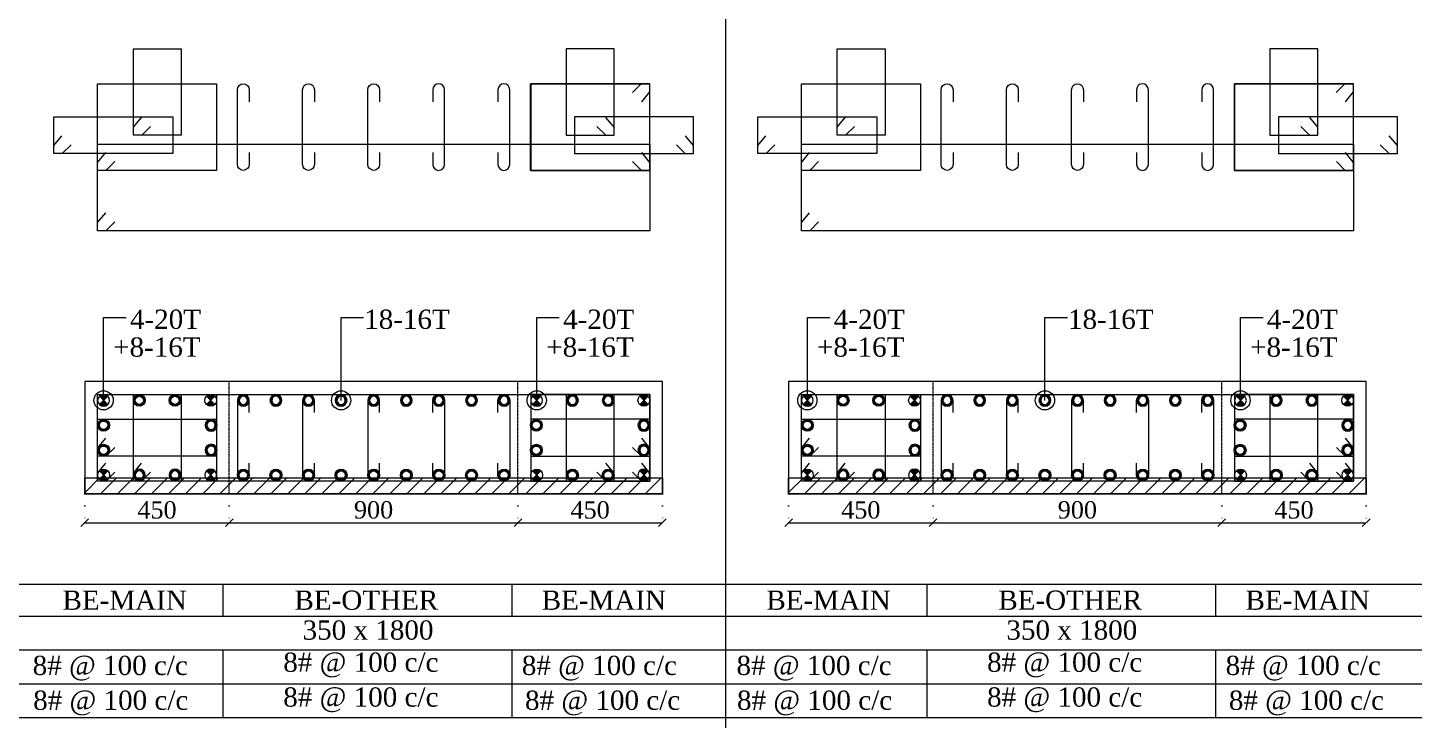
# Model space of a CAD drawing. Header units: millimetres. Extents: x 303 to 27724, y 300 to 68956.
# Drawn here: x 16775 to 21094, y 32741 to 34898 of the extents above; entities that cross this region are included whole.
import ezdxf

# ---------------------------------------------------------------- set-up
doc = ezdxf.new("R2010")
doc.units = ezdxf.units.MM
doc.linetypes.add('( Hidden )', pattern=[0.375, 0.25, -0.125])
doc.linetypes.add('DOT2', pattern=[0.125, 0, -0.125])
doc.layers.get('Defpoints').update_dxf_attribs({"lineweight": 0})
for name, color, linetype, lineweight in [('S-COL. STEEL DIA', 1, 'Continuous', 9), ('S-DIM FOOTING', 7, 'Continuous', 0), ('S-SECTION', 5, 'Continuous', 0), ('S-SECTION MARK', 7, 'Continuous', 0), ('S-SHEET', 7, 'Continuous', 0), ('S-STEEL', 1, 'Continuous', 9), ('S-STEEL-1', 1, 'Continuous', 0), ('S-STEEL-1 C.S.', 106, 'Continuous', 0), ('S-TEXT', 7, 'Continuous', 0), ('STRU.HATCH', 8, 'Continuous', 0)]:
    doc.layers.add(name, color=color, linetype=linetype, lineweight=lineweight)
doc.styles.add('AR', font='ARIALUNI.TTF', dxfattribs={"width": 0.8})
doc.styles.add('S-ROMANS', font='times.ttf')
doc.styles.add('TEXT', font='times.ttf')
doc.dimstyles.new('100', dxfattribs={"dimtxt": 180, "dimasz": 80, "dimexe": 0.18, "dimexo": 0.0625, "dimgap": 1, "dimtad": 1, "dimdec": 0, "dimzin": 0, "dimdsep": 46, "dimtxsty": 'AR', "dimblk": 'DOT', "dimcen": 0.09, "dimse1": 1, "dimse2": 1, "dimclrd": 50, "dimclrt": 256, "dimadec": 0, "dimazin": 0, "dimtfac": 1, "dimtdec": 0, "dimtix": 1, "dimtofl": 0, "dimtmove": 2, "dimatfit": 0, "dimfxl": 1, "dimtolj": 1, "dimtzin": 0, "dimlwd": -1, "dimarcsym": 0})
doc.dimstyles.new('SETU', dxfattribs={"dimtxt": 230, "dimasz": 0.2, "dimexe": 0.1, "dimexo": 0.1, "dimgap": 0.05, "dimtad": 1, "dimdec": 0, "dimzin": 0, "dimdsep": 46, "dimtxsty": 'TEXT', "dimblk": 'OBLIQUE', "dimcen": 0.09, "dimdle": 0.1, "dimclrd": 4, "dimclre": 256, "dimclrt": 256, "dimadec": 1, "dimazin": 0, "dimtfac": 1, "dimtdec": 0, "dimtix": 1, "dimtofl": 0, "dimtmove": 2, "dimatfit": 0, "dimfxl": 1, "dimtolj": 1, "dimtzin": 0, "dimlwd": -1, "dimlwe": -1, "dimarcsym": 1})

# ---------------------------------------------------------------- blocks, each defined once
blk = doc.blocks.new('*U18')
at = {"layer": 'S-COL. STEEL DIA'}
h = blk.add_hatch(color=256, dxfattribs=at)
h.dxf.hatch_style = 1
h.paths.add_polyline_path([(0, 0), (0, -18.5, 0.198912), (13, -13)])
h.paths.add_polyline_path([(0, 0), (-13, -13, 0.198912), (0, -18.5)])
h.paths.add_polyline_path([(0, 18.5, 0.198912), (-13, 13), (0, 0)])
h.paths.add_polyline_path([(13, 13, 0.198912), (0, 18.5), (0, 0)])
at = {"layer": 'S-COL. STEEL DIA', "lineweight": 5}
for p, q in [((-13, 13), (13, -13)), ((13, 13), (-13, -13))]:
    blk.add_line(p, q, dxfattribs=at)
blk.add_circle((0, 0), 18.5, dxfattribs=at)
blk = doc.blocks.new('*U4')
at = {"layer": 'S-COL. STEEL DIA'}
h = blk.add_hatch(color=256, dxfattribs=at)
h.dxf.hatch_style = 1
h.paths.add_polyline_path([(-18.5, 0, 1), (18.5, 0, 1)])
h.paths.add_polyline_path([(13, 0, -1), (-13, 0, -1)], flags=16)
at = {"layer": 'S-COL. STEEL DIA', "lineweight": 5}
for radius in [18.5, 13]:
    blk.add_circle((0, 0), radius, dxfattribs=at)
blk = doc.blocks.new('_Oblique')
at = {"color": 0, "linetype": 'ByBlock', "lineweight": -2}
blk.add_line((-0.5, -0.5), (0.5, 0.5), dxfattribs=at)
blk = doc.blocks.new('*D2178')
at = {"layer": 'Defpoints', "color": 0}
for p in [(16953.2, 33443.9), (17403.2, 33443.9), (17403.2, 33354)]:
    blk.add_point(p, dxfattribs=at)
at = {"layer": 'S-DIM FOOTING', "linetype": 'DOT2', "ltscale": 300}
for p, q in [((16953.2, 33443.8), (16953.2, 33353.9)), ((17403.2, 33443.8), (17403.2, 33353.9))]:
    blk.add_line(p, q, dxfattribs=at)
at = {"layer": 'S-DIM FOOTING', "ltscale": 300}
blk.add_line((16953.1, 33354), (17403.3, 33354), dxfattribs=at)
at = {"layer": 'S-DIM FOOTING', "linetype": 'ByBlock', "xscale": 24, "yscale": 24, "zscale": 24, "rotation": 180}
blk.add_blockref('_Oblique', (16953.2, 33354), dxfattribs=at)
at = {"layer": 'S-DIM FOOTING', "linetype": 'ByBlock', "xscale": 24, "yscale": 24, "zscale": 24}
blk.add_blockref('_Oblique', (17403.2, 33354), dxfattribs=at)
at = {"layer": 'S-DIM FOOTING', "insert": (17178.2, 33393.5), "char_height": 54, "attachment_point": 5, "style": 'TEXT'}
blk.add_mtext('\\A1;450', dxfattribs=at)
blk = doc.blocks.new('*D2179')
at = {"layer": 'Defpoints', "color": 0}
for p in [(17403.2, 33443.9), (18303.2, 33443.9), (18303.2, 33354)]:
    blk.add_point(p, dxfattribs=at)
at = {"layer": 'S-DIM FOOTING', "linetype": 'DOT2', "ltscale": 300}
for p, q in [((17403.2, 33443.8), (17403.2, 33353.9)), ((18303.2, 33443.8), (18303.2, 33353.9))]:
    blk.add_line(p, q, dxfattribs=at)
at = {"layer": 'S-DIM FOOTING', "ltscale": 300}
blk.add_line((17403.1, 33354), (18303.3, 33354), dxfattribs=at)
at = {"layer": 'S-DIM FOOTING', "linetype": 'ByBlock', "xscale": 24, "yscale": 24, "zscale": 24, "rotation": 180}
blk.add_blockref('_Oblique', (17403.2, 33354), dxfattribs=at)
at = {"layer": 'S-DIM FOOTING', "linetype": 'ByBlock', "xscale": 24, "yscale": 24, "zscale": 24}
blk.add_blockref('_Oblique', (18303.2, 33354), dxfattribs=at)
at = {"layer": 'S-DIM FOOTING', "insert": (17853.2, 33393.6), "char_height": 54, "attachment_point": 5, "style": 'TEXT'}
blk.add_mtext('\\A1;900', dxfattribs=at)
blk = doc.blocks.new('*D2180')
at = {"layer": 'Defpoints', "color": 0}
for p in [(18303.2, 33443.9), (18753.2, 33443.9), (18753.2, 33354)]:
    blk.add_point(p, dxfattribs=at)
at = {"layer": 'S-DIM FOOTING', "linetype": 'DOT2', "ltscale": 300}
for p, q in [((18303.2, 33443.8), (18303.2, 33353.9)), ((18753.2, 33443.8), (18753.2, 33353.9))]:
    blk.add_line(p, q, dxfattribs=at)
at = {"layer": 'S-DIM FOOTING', "ltscale": 300}
blk.add_line((18303.1, 33354), (18753.3, 33354), dxfattribs=at)
at = {"layer": 'S-DIM FOOTING', "linetype": 'ByBlock', "xscale": 24, "yscale": 24, "zscale": 24, "rotation": 180}
blk.add_blockref('_Oblique', (18303.2, 33354), dxfattribs=at)
at = {"layer": 'S-DIM FOOTING', "linetype": 'ByBlock', "xscale": 24, "yscale": 24, "zscale": 24}
blk.add_blockref('_Oblique', (18753.2, 33354), dxfattribs=at)
at = {"layer": 'S-DIM FOOTING', "insert": (18528.2, 33393.5), "char_height": 54, "attachment_point": 5, "style": 'TEXT'}
blk.add_mtext('\\A1;450', dxfattribs=at)
blk = doc.blocks.new('_Dot')
at = {"linetype": 'ByBlock', "lineweight": -2}
blk.add_line((-0.5, 0), (-1, 0), dxfattribs=at)
at = {"linetype": 'ByBlock', "const_width": 0.5}
blk.add_lwpolyline([(-0.25, 0, 1), (0.25, 0, 1)], format="xyb", close=True, dxfattribs=at)
blk = doc.blocks.new('*D2229')
at = {"layer": 'Defpoints', "color": 0}
for p in [(19146.8, 33443.9), (19596.8, 33443.9), (19596.8, 33354)]:
    blk.add_point(p, dxfattribs=at)
at = {"layer": 'S-DIM FOOTING', "linetype": 'DOT2', "ltscale": 300}
for p, q in [((19146.8, 33443.8), (19146.8, 33353.9)), ((19596.8, 33443.8), (19596.8, 33353.9))]:
    blk.add_line(p, q, dxfattribs=at)
at = {"layer": 'S-DIM FOOTING', "ltscale": 300}
blk.add_line((19146.7, 33354), (19596.9, 33354), dxfattribs=at)
at = {"layer": 'S-DIM FOOTING', "linetype": 'ByBlock', "xscale": 24, "yscale": 24, "zscale": 24, "rotation": 180}
blk.add_blockref('_Oblique', (19146.8, 33354), dxfattribs=at)
at = {"layer": 'S-DIM FOOTING', "linetype": 'ByBlock', "xscale": 24, "yscale": 24, "zscale": 24}
blk.add_blockref('_Oblique', (19596.8, 33354), dxfattribs=at)
at = {"layer": 'S-DIM FOOTING', "insert": (19371.8, 33393.5), "char_height": 54, "attachment_point": 5, "style": 'TEXT'}
blk.add_mtext('\\A1;450', dxfattribs=at)
blk = doc.blocks.new('*D2230')
at = {"layer": 'Defpoints', "color": 0}
for p in [(19596.8, 33443.9), (20496.8, 33443.9), (20496.8, 33354)]:
    blk.add_point(p, dxfattribs=at)
at = {"layer": 'S-DIM FOOTING', "linetype": 'DOT2', "ltscale": 300}
for p, q in [((19596.8, 33443.8), (19596.8, 33353.9)), ((20496.8, 33443.8), (20496.8, 33353.9))]:
    blk.add_line(p, q, dxfattribs=at)
at = {"layer": 'S-DIM FOOTING', "ltscale": 300}
blk.add_line((19596.7, 33354), (20496.9, 33354), dxfattribs=at)
at = {"layer": 'S-DIM FOOTING', "linetype": 'ByBlock', "xscale": 24, "yscale": 24, "zscale": 24, "rotation": 180}
blk.add_blockref('_Oblique', (19596.8, 33354), dxfattribs=at)
at = {"layer": 'S-DIM FOOTING', "linetype": 'ByBlock', "xscale": 24, "yscale": 24, "zscale": 24}
blk.add_blockref('_Oblique', (20496.8, 33354), dxfattribs=at)
at = {"layer": 'S-DIM FOOTING', "insert": (20046.8, 33393.6), "char_height": 54, "attachment_point": 5, "style": 'TEXT'}
blk.add_mtext('\\A1;900', dxfattribs=at)
blk = doc.blocks.new('*D2231')
at = {"layer": 'Defpoints', "color": 0}
for p in [(20496.8, 33443.9), (20946.8, 33443.9), (20946.8, 33354)]:
    blk.add_point(p, dxfattribs=at)
at = {"layer": 'S-DIM FOOTING', "linetype": 'DOT2', "ltscale": 300}
for p, q in [((20496.8, 33443.8), (20496.8, 33353.9)), ((20946.8, 33443.8), (20946.8, 33353.9))]:
    blk.add_line(p, q, dxfattribs=at)
at = {"layer": 'S-DIM FOOTING', "ltscale": 300}
blk.add_line((20496.7, 33354), (20946.9, 33354), dxfattribs=at)
at = {"layer": 'S-DIM FOOTING', "linetype": 'ByBlock', "xscale": 24, "yscale": 24, "zscale": 24, "rotation": 180}
blk.add_blockref('_Oblique', (20496.8, 33354), dxfattribs=at)
at = {"layer": 'S-DIM FOOTING', "linetype": 'ByBlock', "xscale": 24, "yscale": 24, "zscale": 24}
blk.add_blockref('_Oblique', (20946.8, 33354), dxfattribs=at)
at = {"layer": 'S-DIM FOOTING', "insert": (20721.8, 33393.5), "char_height": 54, "attachment_point": 5, "style": 'TEXT'}
blk.add_mtext('\\A1;450', dxfattribs=at)

msp = doc.modelspace()

# ---------------------------------------------------------------- hatches: boundary and pattern name
at = {"layer": 'STRU.HATCH'}
h = msp.add_hatch(dxfattribs=at)
h.set_pattern_fill('ANSI31', color=256, scale=300)
h.set_pattern_definition([(45, (-1814659.518, -590815.696), (-26.5165043, 26.5165043), [])])
h.paths.add_polyline_path([(16953.2, 33493.5), (18753.2, 33493.4), (18753.2, 33443.5), (16953.2, 33443.7)])
h = msp.add_hatch(dxfattribs=at)
h.set_pattern_fill('ANSI31', color=256, scale=300)
h.set_pattern_definition([(45, (-1812465.953, -590815.696), (-26.5165043, 26.5165043), [])])
h.paths.add_polyline_path([(19146.8, 33493.5), (20946.8, 33493.4), (20946.8, 33443.5), (19146.8, 33443.7)])

# ---------------------------------------------------------------- linework, layer by layer
at = {"layer": 'S-SECTION', "elevation": 8.9}
for points in [[(18753.2, 33443.9), (18753.2, 33793.9), (16953.2, 33793.9), (16953.2, 33443.9)], [(20946.8, 33443.9), (20946.8, 33793.9), (19146.8, 33793.9), (19146.8, 33443.9)]]:
    msp.add_lwpolyline(points, close=True, dxfattribs=at)
at = {"layer": 'S-SHEET'}
for p, q in [((18949.8, 68956, 2.2), (18949.8, 299.8, 2.7)), ((303, 33162.3, 7.4), (27724.1, 33162.3, 7.4)), ((17383.7, 33162.1, 1.7), (17383.7, 33062.6, 1.7)), ((18283.7, 33162.1, 1.7), (18283.7, 33062.6, 1.7)), ((19577.2, 33162.1, 3.2), (19577.2, 33062.6, 3.2)), ((20477.2, 33162.1, 3.2), (20477.2, 33062.6, 3.2)), ((303, 33062.8, -0.7), (27724.1, 33062.8, -0.7)), ((303, 32957.5, -0.7), (27724.1, 32957.5, -0.7)), ((303, 32957.5, -0.7), (27724.1, 32957.5, -0.7)), ((17383.7, 32957.4, 1.7), (17383.7, 32746.1, 1.7)), ((18283.7, 32957.4, 1.7), (18283.7, 32746.1, 1.7)), ((19577.2, 32957.4, 3.2), (19577.2, 32746.1, 3.2)), ((20477.2, 32957.4, 3.2), (20477.2, 32746.1, 3.2)), ((303, 32851.7, -0.7), (27724.1, 32851.7, -0.7)), ((303, 32746.2, -0.7), (27724.1, 32746.2, -0.7))]:
    msp.add_line(p, q, dxfattribs=at)
at = {"layer": 'S-STEEL', "color": 3}
for points, elevation in [([(17465.6, 34508.9), (17465.6, 34471.2, -1), (17428.7, 34471.2), (17428.7, 34704.2, -1), (17465.6, 34704.2), (17465.6, 34667)], 20.2), ([(17668.8, 34508.9), (17668.8, 34471.2, -1), (17631.9, 34471.2), (17631.9, 34704.2, -1), (17668.8, 34704.2), (17668.8, 34667)], 20.2), ([(17872.1, 34508.9), (17872.1, 34471.2, -1), (17835.2, 34471.2), (17835.2, 34704.2, -1), (17872.1, 34704.2), (17872.1, 34667)], 20.2), ([(18037.6, 34508.9), (18037.6, 34471.2, 1), (18074.5, 34471.2), (18074.5, 34704.2, 1), (18037.6, 34704.2), (18037.6, 34667)], 20.2), ([(18240.8, 34508.9), (18240.8, 34471.2, 1), (18277.7, 34471.2), (18277.7, 34704.2, 1), (18240.8, 34704.2), (18240.8, 34667)], 20.2), ([(19659.2, 34508.9), (19659.2, 34471.2, -1), (19622.3, 34471.2), (19622.3, 34704.2, -1), (19659.2, 34704.2), (19659.2, 34667)], 17.1), ([(19862.4, 34508.9), (19862.4, 34471.2, -1), (19825.5, 34471.2), (19825.5, 34704.2, -1), (19862.4, 34704.2), (19862.4, 34667)], 17.1), ([(20065.6, 34508.9), (20065.6, 34471.2, -1), (20028.7, 34471.2), (20028.7, 34704.2, -1), (20065.6, 34704.2), (20065.6, 34667)], 17.1), ([(20231.2, 34508.9), (20231.2, 34471.2, 1), (20268.1, 34471.2), (20268.1, 34704.2, 1), (20231.2, 34704.2), (20231.2, 34667)], 17.1), ([(20434.4, 34508.9), (20434.4, 34471.2, 1), (20471.3, 34471.2), (20471.3, 34704.2, 1), (20434.4, 34704.2), (20434.4, 34667)], 17.1), ([(17465.6, 33697.7), (17465.6, 33735.5, 1), (17428.7, 33735.5), (17428.7, 33502.4, 1), (17465.6, 33502.4), (17465.6, 33539.6)], 8.9), ([(17668.8, 33697.7), (17668.8, 33735.5, 1), (17631.9, 33735.5), (17631.9, 33502.4, 1), (17668.8, 33502.4), (17668.8, 33539.6)], 8.9), ([(17872.1, 33697.7), (17872.1, 33735.5, 1), (17835.2, 33735.5), (17835.2, 33502.4, 1), (17872.1, 33502.4), (17872.1, 33539.6)], 8.9), ([(18037.6, 33697.7), (18037.6, 33735.5, -1), (18074.5, 33735.5), (18074.5, 33502.4, -1), (18037.6, 33502.4), (18037.6, 33539.6)], 8.9), ([(18240.8, 33697.7), (18240.8, 33735.5, -1), (18277.7, 33735.5), (18277.7, 33502.4, -1), (18240.8, 33502.4), (18240.8, 33539.6)], 8.9), ([(19659.2, 33697.7), (19659.2, 33735.5, 1), (19622.3, 33735.5), (19622.3, 33502.4, 1), (19659.2, 33502.4), (19659.2, 33539.6)], 8.9), ([(19862.4, 33697.7), (19862.4, 33735.5, 1), (19825.5, 33735.5), (19825.5, 33502.4, 1), (19862.4, 33502.4), (19862.4, 33539.6)], 8.9), ([(20065.6, 33697.7), (20065.6, 33735.5, 1), (20028.7, 33735.5), (20028.7, 33502.4, 1), (20065.6, 33502.4), (20065.6, 33539.6)], 8.9), ([(20231.2, 33697.7), (20231.2, 33735.5, -1), (20268.1, 33735.5), (20268.1, 33502.4, -1), (20231.2, 33502.4), (20231.2, 33539.6)], 8.9), ([(20434.4, 33697.7), (20434.4, 33735.5, -1), (20471.3, 33735.5), (20471.3, 33502.4, -1), (20434.4, 33502.4), (20434.4, 33539.6)], 8.9)]:
    msp.add_lwpolyline(points, format="xyb", dxfattribs=dict(at, elevation=elevation))
at = {"layer": 'S-STEEL', "color": 1}
for points, elevation in [([(18659.7, 34695.5), (18687.2, 34722.8), (18713.2, 34722.8), (18713.2, 34452.8), (18342.4, 34452.8), (18342.4, 34722.8), (18713.2, 34722.8), (18713.2, 34697.7), (18688, 34666.9)], 20.2), ([(20853.2, 34695.5), (20880.8, 34722.8), (20906.8, 34722.8), (20906.8, 34452.8), (20536, 34452.8), (20536, 34722.8), (20906.8, 34722.8), (20906.8, 34697.7), (20881.6, 34666.9)], 17.1), ([(17046.8, 34292), (17019.2, 34264.7), (16993.2, 34264.7), (16993.2, 34534.7), (18714, 34534.7), (18714, 34264.7), (16993.2, 34264.7), (16993.2, 34289.7), (17018.4, 34320.6)], 20.2), ([(19240.3, 34292), (19212.8, 34264.7), (19186.8, 34264.7), (19186.8, 34534.7), (20907.6, 34534.7), (20907.6, 34264.7), (19186.8, 34264.7), (19186.8, 34289.7), (19212, 34320.6)], 17.1), ([(17046.8, 33511.2), (17019.2, 33483.9), (16993.2, 33483.9), (16993.2, 33753.9), (18714, 33753.9), (18714, 33483.9), (16993.2, 33483.9), (16993.2, 33508.9), (17018.4, 33539.8)], 8.9), ([(19240.3, 33511.2), (19212.8, 33483.9), (19186.8, 33483.9), (19186.8, 33753.9), (20907.6, 33753.9), (20907.6, 33483.9), (19186.8, 33483.9), (19186.8, 33508.9), (19212, 33539.8)], 8.9)]:
    msp.add_lwpolyline(points, dxfattribs=dict(at, elevation=elevation))
at = {"layer": 'S-STEEL-1', "color": 41}
for points, elevation in [([(17158.1, 34589.5), (17130.5, 34562.2), (17104.5, 34562.2), (17104.5, 34832.2), (17253.9, 34832.2), (17253.9, 34562.2), (17104.5, 34562.2), (17104.5, 34587.2), (17129.7, 34618.1)], 20.2), ([(18549.2, 34589.5), (18576.7, 34562.2), (18602.7, 34562.2), (18602.7, 34832.2), (18453.3, 34832.2), (18453.3, 34562.2), (18602.7, 34562.2), (18602.7, 34587.2), (18577.5, 34618.1)], 20.2), ([(19351.6, 34589.5), (19324.1, 34562.2), (19298.1, 34562.2), (19298.1, 34832.2), (19447.5, 34832.2), (19447.5, 34562.2), (19298.1, 34562.2), (19298.1, 34587.2), (19323.3, 34618.1)], 17.1), ([(20742.7, 34589.5), (20770.3, 34562.2), (20796.3, 34562.2), (20796.3, 34832.2), (20646.9, 34832.2), (20646.9, 34562.2), (20796.3, 34562.2), (20796.3, 34587.2), (20771.1, 34618.1)], 17.1), ([(16910.4, 34532.2), (16882.8, 34504.9), (16856.8, 34504.9), (16856.8, 34619.9), (17227.6, 34619.9), (17227.6, 34504.9), (16856.8, 34504.9), (16856.8, 34529.9), (16882, 34560.8)], 20.2), ([(18796.9, 34532.2), (18824.4, 34504.9), (18850.4, 34504.9), (18850.4, 34619.9), (18479.6, 34619.9), (18479.6, 34504.9), (18850.4, 34504.9), (18850.4, 34529.9), (18825.2, 34560.8)], 20.2), ([(19103.9, 34532.2), (19076.4, 34504.9), (19050.4, 34504.9), (19050.4, 34619.9), (19421.2, 34619.9), (19421.2, 34504.9), (19050.4, 34504.9), (19050.4, 34529.9), (19075.6, 34560.8)], 17.1), ([(20990.4, 34532.2), (21018, 34504.9), (21044, 34504.9), (21044, 34619.9), (20673.2, 34619.9), (20673.2, 34504.9), (21044, 34504.9), (21044, 34529.9), (21018.8, 34560.8)], 17.1), ([(17158.1, 33511.2), (17130.5, 33483.9), (17104.5, 33483.9), (17104.5, 33753.9), (17253.9, 33753.9), (17253.9, 33483.9), (17104.5, 33483.9), (17104.5, 33508.9), (17129.7, 33539.8)], 8.9), ([(18549.2, 33511.2), (18576.7, 33483.9), (18602.7, 33483.9), (18602.7, 33753.9), (18453.3, 33753.9), (18453.3, 33483.9), (18602.7, 33483.9), (18602.7, 33508.9), (18577.5, 33539.8)], 8.9), ([(19351.6, 33511.2), (19324.1, 33483.9), (19298.1, 33483.9), (19298.1, 33753.9), (19447.5, 33753.9), (19447.5, 33483.9), (19298.1, 33483.9), (19298.1, 33508.9), (19323.3, 33539.8)], 8.9), ([(20742.7, 33511.2), (20770.3, 33483.9), (20796.3, 33483.9), (20796.3, 33753.9), (20646.9, 33753.9), (20646.9, 33483.9), (20796.3, 33483.9), (20796.3, 33508.9), (20771.1, 33539.8)], 8.9), ([(17046.8, 33588.9), (17019.2, 33561.6), (16993.2, 33561.6), (16993.2, 33676.7), (17364, 33676.7), (17364, 33561.6), (16993.2, 33561.6), (16993.2, 33586.6), (17018.4, 33617.5)], 8.9), ([(18660.5, 33588.9), (18688, 33561.6), (18714, 33561.6), (18714, 33676.7), (18343.2, 33676.7), (18343.2, 33561.6), (18714, 33561.6), (18714, 33586.6), (18688.8, 33617.5)], 8.9), ([(19240.3, 33588.9), (19212.8, 33561.6), (19186.8, 33561.6), (19186.8, 33676.7), (19557.6, 33676.7), (19557.6, 33561.6), (19186.8, 33561.6), (19186.8, 33586.6), (19212, 33617.5)], 8.9), ([(20854, 33588.9), (20881.6, 33561.6), (20907.6, 33561.6), (20907.6, 33676.7), (20536.8, 33676.7), (20536.8, 33561.6), (20907.6, 33561.6), (20907.6, 33586.6), (20882.4, 33617.5)], 8.9)]:
    msp.add_lwpolyline(points, dxfattribs=dict(at, elevation=elevation))
at = {"layer": 'S-STEEL-1', "color": 6}
for points, elevation in [([(17046.8, 34480.1), (17019.2, 34452.8), (16993.2, 34452.8), (16993.2, 34722.8), (17364, 34722.8), (17364, 34452.8), (16993.2, 34452.8), (16993.2, 34477.8), (17018.4, 34508.7)], 20.2), ([(18660.5, 34480.1), (18688, 34452.8), (18714, 34452.8), (18714, 34722.8), (18343.2, 34722.8), (18343.2, 34452.8), (18714, 34452.8), (18714, 34477.8), (18688.8, 34508.7)], 20.2), ([(19240.3, 34480.1), (19212.8, 34452.8), (19186.8, 34452.8), (19186.8, 34722.8), (19557.6, 34722.8), (19557.6, 34452.8), (19186.8, 34452.8), (19186.8, 34477.8), (19212, 34508.7)], 17.1), ([(20854, 34480.1), (20881.6, 34452.8), (20907.6, 34452.8), (20907.6, 34722.8), (20536.8, 34722.8), (20536.8, 34452.8), (20907.6, 34452.8), (20907.6, 34477.8), (20882.4, 34508.7)], 17.1), ([(17046.8, 33511.2), (17019.2, 33483.9), (16993.2, 33483.9), (16993.2, 33753.9), (17364, 33753.9), (17364, 33483.9), (16993.2, 33483.9), (16993.2, 33508.9), (17018.4, 33539.8)], 8.9), ([(18660.5, 33511.2), (18688, 33483.9), (18714, 33483.9), (18714, 33753.9), (18343.2, 33753.9), (18343.2, 33483.9), (18714, 33483.9), (18714, 33508.9), (18688.8, 33539.8)], 8.9), ([(19240.3, 33511.2), (19212.8, 33483.9), (19186.8, 33483.9), (19186.8, 33753.9), (19557.6, 33753.9), (19557.6, 33483.9), (19186.8, 33483.9), (19186.8, 33508.9), (19212, 33539.8)], 8.9), ([(20854, 33511.2), (20881.6, 33483.9), (20907.6, 33483.9), (20907.6, 33753.9), (20536.8, 33753.9), (20536.8, 33483.9), (20907.6, 33483.9), (20907.6, 33508.9), (20882.4, 33539.8)], 8.9)]:
    msp.add_lwpolyline(points, dxfattribs=dict(at, elevation=elevation))
at = {"layer": 'S-STEEL-1 C.S.', "color": 8, "linetype": '( Hidden )'}
for p, q in [((17403.2, 33443.9, 8.9), (17403.2, 33793.9, 8.9)), ((18303.2, 33443.9, 8.9), (18303.2, 33793.9, 8.9)), ((19596.8, 33443.9, 8.9), (19596.8, 33793.9, 8.9)), ((20496.8, 33443.9, 8.9), (20496.8, 33793.9, 8.9))]:
    msp.add_line(p, q, dxfattribs=at)
at = {"layer": 'STRU.HATCH', "elevation": 8.5}
for points in [[(16953.2, 33493.5), (18753.2, 33493.4), (18753.2, 33443.5), (16953.2, 33443.7)], [(19146.8, 33493.5), (20946.8, 33493.4), (20946.8, 33443.5), (19146.8, 33443.7)]]:
    msp.add_lwpolyline(points, close=True, dxfattribs=at)

# ---------------------------------------------------------------- block references
at = {"layer": 'S-COL. STEEL DIA', "xscale": -1, "rotation": 180}
for name, p in [('*U18', (17011.7, 33735.5, 8.9)), ('*U4', (17447.2, 33735.5, 8.9)), ('*U4', (17548.8, 33735.5, 8.9)), ('*U4', (17650.4, 33735.5, 8.9)), ('*U4', (17752, 33735.5, 8.9)), ('*U4', (17853.6, 33735.5, 8.9)), ('*U4', (17955.2, 33735.5, 8.9)), ('*U4', (18056.8, 33735.5, 8.9)), ('*U4', (18158.4, 33735.5, 8.9)), ('*U4', (18260.1, 33735.5, 8.9)), ('*U18', (18361.7, 33735.5, 8.9)), ('*U4', (18473, 33735.5, 8.9)), ('*U4', (18584.3, 33735.5, 8.9)), ('*U18', (19205.2, 33735.5, 8.9)), ('*U4', (19640.7, 33735.5, 8.9)), ('*U4', (19742.3, 33735.5, 8.9)), ('*U4', (19844, 33735.5, 8.9)), ('*U4', (19945.6, 33735.5, 8.9)), ('*U4', (20047.2, 33735.5, 8.9)), ('*U4', (20148.8, 33735.5, 8.9)), ('*U4', (20250.4, 33735.5, 8.9)), ('*U4', (20352, 33735.5, 8.9)), ('*U4', (20453.6, 33735.5, 8.9)), ('*U18', (20555.2, 33735.5, 8.9)), ('*U4', (20666.5, 33735.5, 8.9)), ('*U4', (20777.8, 33735.5, 8.9))]:
    msp.add_blockref(name, p, dxfattribs=at)
at = {"layer": 'S-COL. STEEL DIA', "rotation": 180}
for name, p in [('*U4', (17123, 33735.5, 8.9)), ('*U4', (17234.3, 33735.5, 8.9)), ('*U18', (17345.6, 33735.5, 8.9)), ('*U18', (18695.6, 33735.5, 8.9)), ('*U4', (19316.5, 33735.5, 8.9)), ('*U4', (19427.8, 33735.5, 8.9)), ('*U18', (19539.1, 33735.5, 8.9)), ('*U18', (20889.1, 33735.5, 8.9))]:
    msp.add_blockref(name, p, dxfattribs=at)
at = {"layer": 'S-COL. STEEL DIA'}
for name, p in [('*U4', (17011.7, 33657.8, 8.9)), ('*U4', (18360.5, 33657.8, 8.9)), ('*U4', (19205.2, 33657.8, 8.9)), ('*U4', (20554, 33657.8, 8.9)), ('*U4', (17011.7, 33580.1, 8.9)), ('*U4', (18360.5, 33580.1, 8.9)), ('*U4', (19205.2, 33580.1, 8.9)), ('*U4', (20554, 33580.1, 8.9)), ('*U18', (17011.7, 33502.4, 8.9)), ('*U4', (17447.2, 33502.4, 8.9)), ('*U4', (17548.8, 33502.4, 8.9)), ('*U4', (17650.4, 33502.4, 8.9)), ('*U4', (17752, 33502.4, 8.9)), ('*U4', (17853.6, 33502.4, 8.9)), ('*U4', (17955.2, 33502.4, 8.9)), ('*U4', (18056.8, 33502.4, 8.9)), ('*U4', (18158.4, 33502.4, 8.9)), ('*U4', (18260.1, 33502.4, 8.9)), ('*U18', (18361.7, 33502.4, 8.9)), ('*U4', (18473, 33502.4, 8.9)), ('*U4', (18584.3, 33502.4, 8.9)), ('*U18', (19205.2, 33502.4, 8.9)), ('*U4', (19640.7, 33502.4, 8.9)), ('*U4', (19742.3, 33502.4, 8.9)), ('*U4', (19844, 33502.4, 8.9)), ('*U4', (19945.6, 33502.4, 8.9)), ('*U4', (20047.2, 33502.4, 8.9)), ('*U4', (20148.8, 33502.4, 8.9)), ('*U4', (20250.4, 33502.4, 8.9)), ('*U4', (20352, 33502.4, 8.9)), ('*U4', (20453.6, 33502.4, 8.9)), ('*U18', (20555.2, 33502.4, 8.9)), ('*U4', (20666.5, 33502.4, 8.9)), ('*U4', (20777.8, 33502.4, 8.9))]:
    msp.add_blockref(name, p, dxfattribs=at)
at = {"layer": 'S-COL. STEEL DIA', "xscale": -1}
for name, p in [('*U4', (17346.8, 33657.8, 8.9)), ('*U4', (18695.6, 33657.8, 8.9)), ('*U4', (19540.3, 33657.8, 8.9)), ('*U4', (20889.1, 33657.8, 8.9)), ('*U4', (17346.8, 33580.1, 8.9)), ('*U4', (18695.6, 33580.1, 8.9)), ('*U4', (19540.3, 33580.1, 8.9)), ('*U4', (20889.1, 33580.1, 8.9)), ('*U4', (17123, 33502.4, 8.9)), ('*U4', (17234.3, 33502.4, 8.9)), ('*U18', (17345.6, 33502.4, 8.9)), ('*U18', (18695.6, 33502.4, 8.9)), ('*U4', (19316.5, 33502.4, 8.9)), ('*U4', (19427.8, 33502.4, 8.9)), ('*U18', (19539.1, 33502.4, 8.9)), ('*U18', (20889.1, 33502.4, 8.9))]:
    msp.add_blockref(name, p, dxfattribs=at)

# ---------------------------------------------------------------- texts
at = {"layer": 'S-TEXT', "color": 7, "style": 'TEXT'}
for s, p in [('4-20T', (17093.9, 33958.4, 8.9)), ('18-16T', (17823.9, 33958.4, 8.9)), ('4-20T', (18443.9, 33958.4, 8.9)), ('4-20T', (19287.4, 33958.4, 8.9)), ('18-16T', (20017.4, 33958.4, 8.9)), ('4-20T', (20637.4, 33958.4, 8.9)), ('+8-16T', (17041.5, 33871.6, 8.9)), ('+8-16T', (18391.5, 33871.6, 8.9)), ('+8-16T', (19235.1, 33871.6, 8.9)), ('+8-16T', (20585.1, 33871.6, 8.9))]:
    msp.add_text(s, height=60, dxfattribs=at).set_placement(p)
at = {"layer": 'S-TEXT', "style": 'S-ROMANS'}
for s, p in [('BE-MAIN ', (16883.7, 33082.3, 1.7)), ('BE-OTHER', (17606.7, 33082.3, 1.7)), ('BE-MAIN ', (18377.2, 33082.3, 1.7)), ('BE-MAIN ', (19077.3, 33082.3, 3.2)), ('BE-OTHER', (19800.3, 33082.3, 3.2)), ('BE-MAIN ', (20570.8, 33082.3, 3.2)), ('350 x 1800', (17632, 32989.1, 1.7)), ('350 x 1800', (19825.5, 32989.1, 3.2)), ('8# @ 100 c/c', (17571.7, 32888.8, 1.7)), ('8# @ 100 c/c', (19765.3, 32888.8, 3.2)), ('8# @ 100 c/c', (16790.7, 32878.8, 1.7)), ('8# @ 100 c/c', (18315.2, 32878.8, 1.7)), ('8# @ 100 c/c', (18984.3, 32878.8, 3.2)), ('8# @ 100 c/c', (20508.8, 32878.8, 3.2)), ('8# @ 100 c/c', (16792.2, 32770.2, 1.7)), ('8# @ 100 c/c', (17571.7, 32780.2, 1.7)), ('8# @ 100 c/c', (18325.2, 32770.2, 1.7)), ('8# @ 100 c/c', (18985.8, 32770.2, 3.2)), ('8# @ 100 c/c', (19765.3, 32780.2, 3.2)), ('8# @ 100 c/c', (20518.8, 32770.2, 3.2))]:
    msp.add_text(s, height=60, dxfattribs=at).set_placement(p)

# ---------------------------------------------------------------- dimensions: what is measured, and where the dimension line sits
at = {"layer": 'S-DIM FOOTING', "ltscale": 300}
for base, p1, p2, picture, middle in [((17403.2, 33354, 8.5), (16953.2, 33443.9, 8.9), (17403.2, 33443.9, 8.9), '*D2178', (17178.2, 33393.5, 8.5)), ((18303.2, 33354, 8.5), (17403.2, 33443.9, 8.9), (18303.2, 33443.9, 8.9), '*D2179', (17853.2, 33393.6, 8.5)), ((18753.2, 33354, 8.5), (18303.2, 33443.9, 8.9), (18753.2, 33443.9, 8.9), '*D2180', (18528.2, 33393.5, 8.5)), ((19596.8, 33354, 8.5), (19146.8, 33443.9, 8.9), (19596.8, 33443.9, 8.9), '*D2229', (19371.8, 33393.5, 8.5)), ((20496.8, 33354, 8.5), (19596.8, 33443.9, 8.9), (20496.8, 33443.9, 8.9), '*D2230', (20046.8, 33393.6, 8.5)), ((20946.8, 33354, 8.5), (20496.8, 33443.9, 8.9), (20946.8, 33443.9, 8.9), '*D2231', (20721.8, 33393.5, 8.5))]:
    dim = msp.add_linear_dim(base=base, p1=p1, p2=p2, angle=180, dimstyle='SETU', override={"dimscale": 1.2, "dimtxt": 45, "dimasz": 20, "dimgap": 10, "dimblk1": 'Oblique', "dimblk2": 'Oblique', "dimsah": 1, "dimclrd": 256, "dimarcsym": 1}, dxfattribs=at)
    dim.commit()
    dim.dimension.update_dxf_attribs({"geometry": picture, "text_midpoint": middle})

# ---------------------------------------------------------------- leaders
at = {"layer": 'S-SECTION MARK'}
for points in [[(17011.7, 33735.5, 8.9), (17011.7, 33994.2, 8.9), (17081.9, 33994.2, 8.9)], [(17752, 33735.5, 8.9), (17752, 33994.2, 8.9), (17822.3, 33994.2, 8.9)], [(18361.7, 33735.5, 8.9), (18361.7, 33994.2, 8.9), (18431.9, 33994.2, 8.9)], [(19205.2, 33735.5, 8.9), (19205.2, 33994.2, 8.9), (19275.5, 33994.2, 8.9)], [(19945.6, 33735.5, 8.9), (19945.6, 33994.2, 8.9), (20015.8, 33994.2, 8.9)], [(20555.2, 33735.5, 8.9), (20555.2, 33994.2, 8.9), (20625.5, 33994.2, 8.9)]]:
    msp.add_leader(points, dimstyle='100', override={"dimasz": 60, "dimtad": 0, "dimclrd": 256, "dimldrblk": 'DotBlank', "dimfxl": 50, "dimfxlon": 1, "dimarcsym": 1}, dxfattribs=at)

doc.saveas('drawing.dxf')
